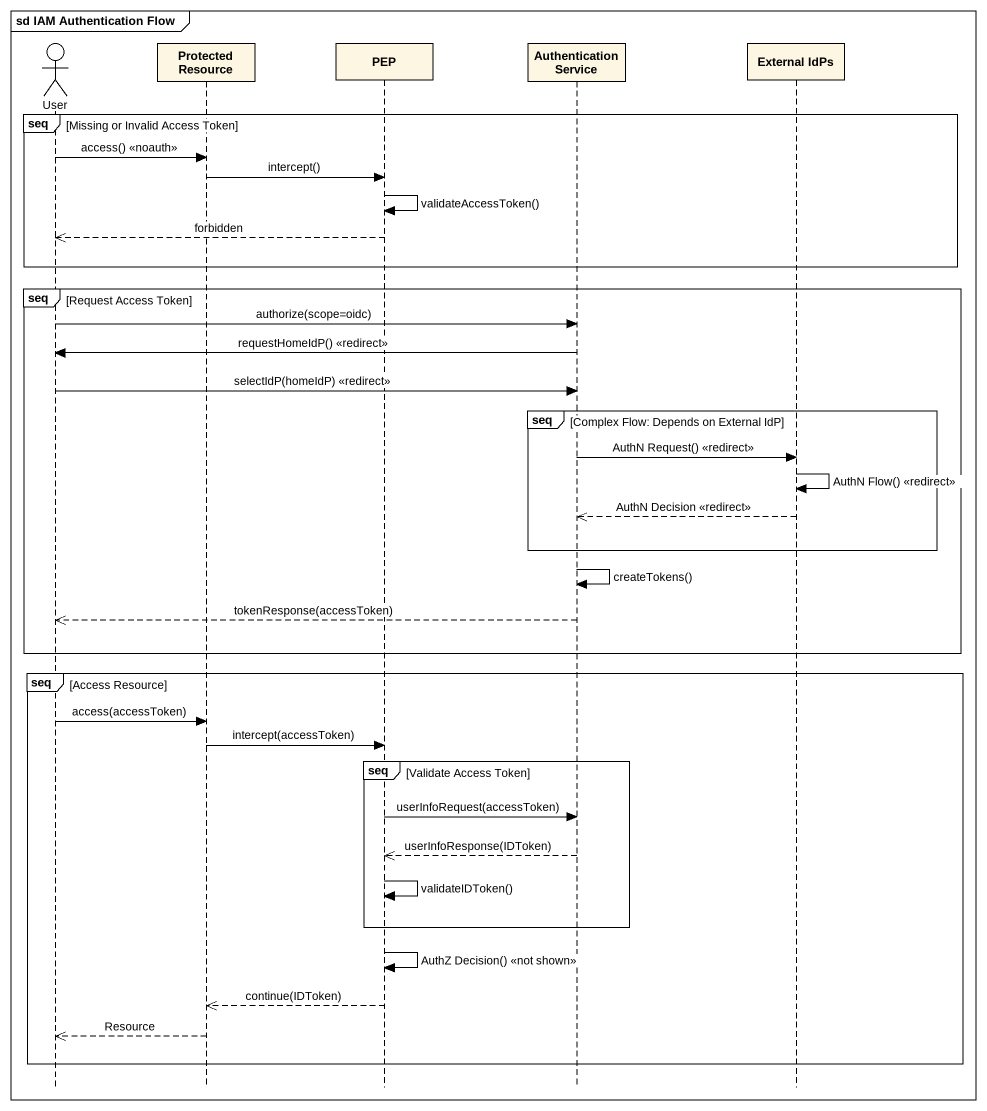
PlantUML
@startuml
mainframe sd IAM Authentication Flow
hide footbox
actor User
participant "Protected Resource" as Protected_Resource
participant PEP
participant "Authentication Service" as Authentication_Service
participant "External IdPs" as External_IdPs

group seq [Missing or Invalid Access Token]
  User -> Protected_Resource : access() <<noauth>>
  Protected_Resource -> PEP : intercept()
  PEP -> PEP : validateAccessToken()
  PEP -->> User : forbidden
end
group seq [Request Access Token]
  User -> Authentication_Service : authorize(scope=oidc)
  Authentication_Service -> User : requestHomeIdP() <<redirect>>
  User -> Authentication_Service : selectIdP(homeIdP) <<redirect>>
  group seq [Complex Flow: Depends on External IdP]
    Authentication_Service -> External_IdPs : AuthN Request() <<redirect>>
    External_IdPs -> External_IdPs : AuthN Flow() <<redirect>>
    External_IdPs -->> Authentication_Service : AuthN Decision <<redirect>>
  end
  Authentication_Service -> Authentication_Service : createTokens()
  Authentication_Service -->> User : tokenResponse(accessToken)
end
group seq [Access Resource]
  User -> Protected_Resource : access(accessToken)
  Protected_Resource -> PEP : intercept(accessToken)
  group seq [Validate Access Token]
    PEP -> Authentication_Service : userInfoRequest(accessToken)
    Authentication_Service -->> PEP : userInfoResponse(IDToken)
    PEP -> PEP : validateIDToken()
  end
  PEP -> PEP : AuthZ Decision() <<not shown>>
  PEP -->> Protected_Resource : continue(IDToken)
  Protected_Resource -->> User : Resource
end
@enduml
